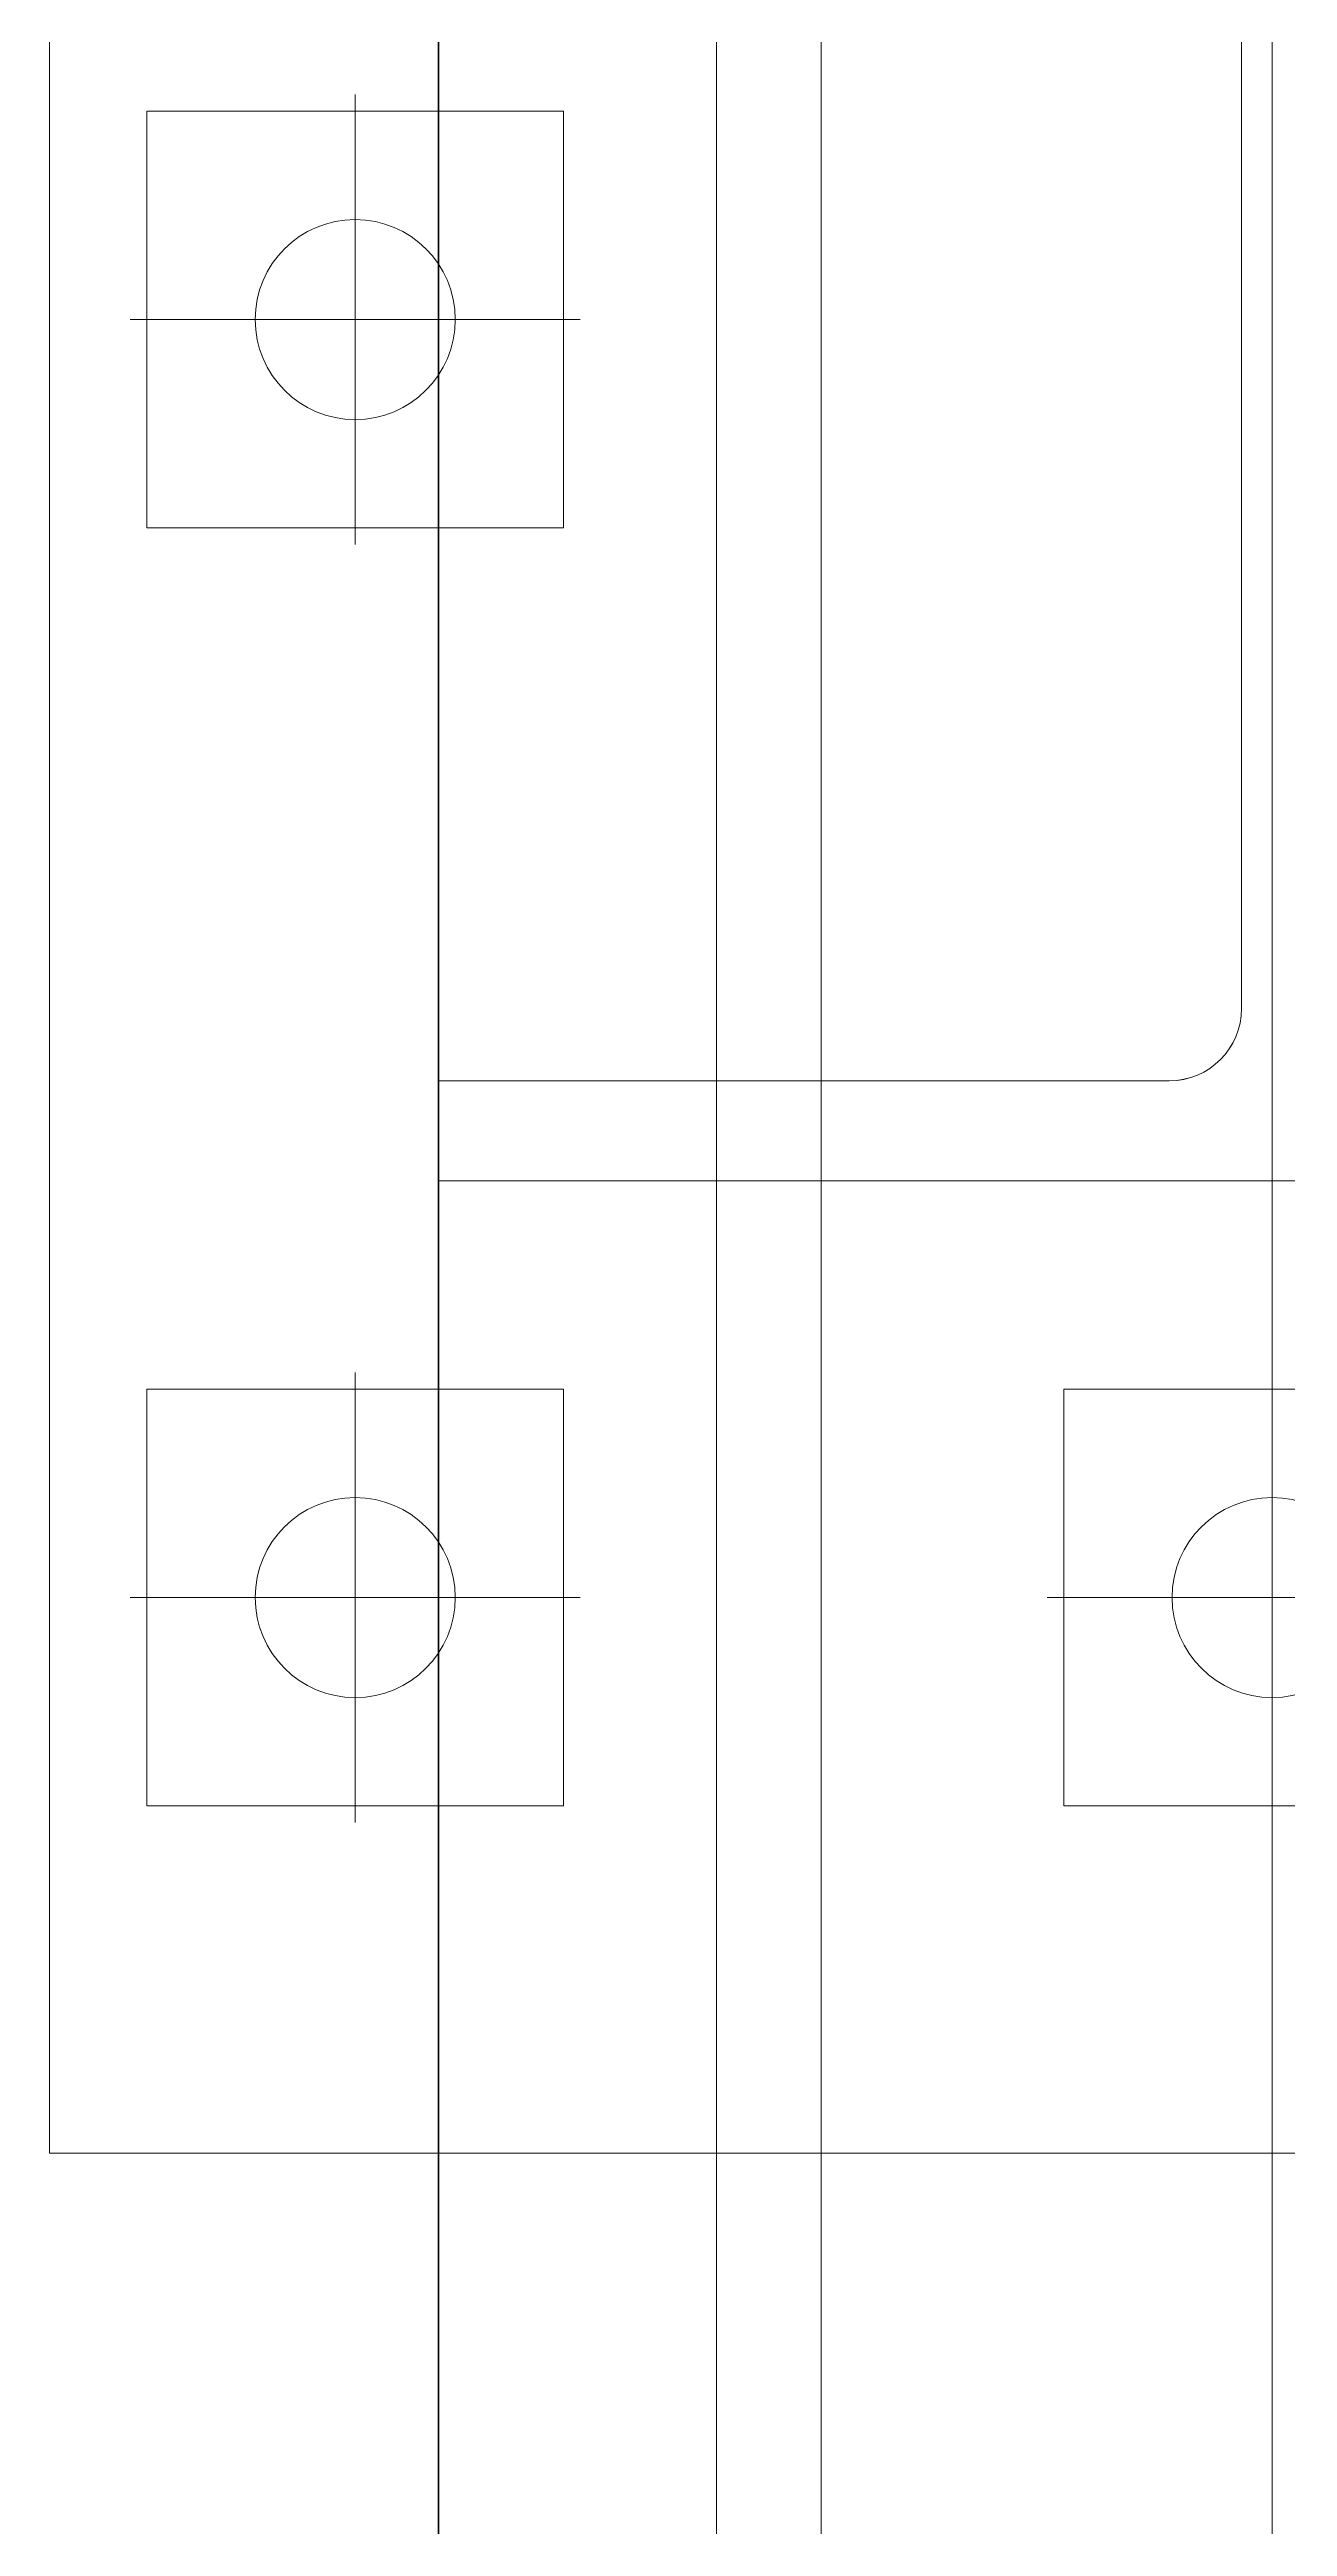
# Model space of a CAD drawing. Header units: millimetres. Extents: x 163705 to 1616509, y 81827 to 302547.
# Drawn here: x 199357.8 to 199580.6, y 147792.5 to 148238.2 of the extents above; entities that cross this region are included whole.
import ezdxf

# ---------------------------------------------------------------- set-up
doc = ezdxf.new("R2010")
doc.units = ezdxf.units.MM
doc.header["$LTSCALE"] = 10
doc.linetypes.add('CENTER2', pattern=[28.575, 19.05, -3.175, 3.175, -3.175])
for name, color, linetype, lineweight in [('1-中心线', 1, 'CENTER2', 0), ('1-护栏', 4, 'Continuous', 18), ('1-钢构', 6, 'Continuous', 0)]:
    doc.layers.add(name, color=color, linetype=linetype, lineweight=lineweight)
doc.styles.get("Standard").update_dxf_attribs({"font": 'arial.ttf'})

# ---------------------------------------------------------------- blocks, each defined once
blk = doc.blocks.new('G$CFEC4C302')
for p, q in [((220, 728), (220, 172)), ((214.5, 206), (214.5, 694)), ((55, 289.5), (55, 370.5)), ((14.5, 330), (95.5, 330)), ((70, 175), (70, 193)), ((70, 193), (201.5, 193)), ((220, 175), (70, 175)), ((220, 175), (370, 175)), ((55, 59.5), (55, 140.5)), ((220, 59.5), (220, 140.5)), ((14.5, 100), (95.5, 100)), ((179.5, 100), (260.5, 100))]:
    blk.add_line(p, q)
for points in [[(0, 0), (0, 900), (440, 900), (440, 0)], [(17.5, 292.5), (17.5, 367.5), (92.5, 367.5), (92.5, 292.5)], [(17.5, 62.5), (17.5, 137.5), (92.5, 137.5), (92.5, 62.5)], [(182.5, 62.5), (182.5, 137.5), (257.5, 137.5), (257.5, 62.5)]]:
    blk.add_lwpolyline(points, close=True)
for centre in [(55, 330), (55, 100), (220, 100)]:
    blk.add_circle(centre, 18)
blk.add_arc((201.5, 206), 13, 270, 0)
blk.add_text('HC_SUPERPART', height=0.001).set_placement((220, 175))
blk = doc.blocks.new('A$C1db492d9')
at = {"layer": '1-钢构'}
blk.add_blockref('G$CFEC4C302', (7330, 4200), dxfattribs=at)
blk = doc.blocks.new('G$CEDFA10A2')
for p, q in [((0, 535), (0, 21)), ((144.5, 34), (144.5, 522)), ((0, 21), (131.5, 21)), ((0, 3), (0, 21)), ((150, 3), (0, 3)), ((150, 3), (300, 3))]:
    blk.add_line(p, q)
blk.add_arc((131.5, 34), 13, 270, 0)
at = {"layer": '1-中心线'}
blk.add_line((150, 0), (150, 556), dxfattribs=at)
blk.add_text('HC_SUPERPART', height=0.001).set_placement((150, 3))
blk = doc.blocks.new('A$Cf51e8010')
blk.add_lwpolyline([(7903, 9900), (12103, 9900), (12103, 0), (3, 0), (3, 11900), (3, 11900), (3, 17300), (7103, 17300), (7103, 9900), (7903, 9900)])
at = {"layer": '1-护栏'}
blk.add_lwpolyline([(7853, 11438.23), (7853, 9850), (12053, 9850), (12053, 50), (71.87, 50), (71.87, 11850), (71.87, 11850), (71.87, 17250), (7053, 17250), (7053, 9850), (7153, 9850), (7153, 11438.23)], dxfattribs=at)
at = {"layer": '1-钢构'}
blk.add_blockref('G$CEDFA10A2', (3, 6272), dxfattribs=at)
blk = doc.blocks.new('A$C5a2f2e4f')
blk.add_lwpolyline([(3, 12600.13), (3, 600.13), (7103, 600.13), (7103, 18000.13), (3, 18000.13), (3, 12600.13)], close=True)
at = {"layer": '1-中心线'}
blk.add_line((153, 19127.38), (153, 0), dxfattribs=at)
at = {"layer": '1-护栏'}
blk.add_lwpolyline([(53, 12550.13), (53, 650.13), (7053, 650.13), (7053, 17950.13), (53, 17950.13), (53, 12550.13)], close=True, dxfattribs=at)
at = {"layer": '1-钢构'}
blk.add_blockref('G$CEDFA10A2', (3, 6972.13), dxfattribs=at)
blk = doc.blocks.new('A$Caa9cde6e')
blk.add_lwpolyline([(3, 0), (7103, 0), (7103, 12000), (3, 12000)], close=True)
at = {"layer": '1-护栏'}
blk.add_lwpolyline([(53, 50), (7053, 50), (7053, 11950), (53, 11950)], close=True, dxfattribs=at)
at = {"layer": '1-钢构'}
blk.add_blockref('G$CEDFA10A2', (3, 6372), dxfattribs=at)
blk = doc.blocks.new('A$C9ac03513')
blk.add_lwpolyline([(2008.22, 178), (2008.22, 10878), (2008.22, 10878), (2008.22, 16278), (9108.22, 16278), (9108.22, 10678), (4808.22, 10678), (4808.22, 178), (2008.22, 178)])
at = {"layer": '1-护栏'}
blk.add_line((2058.22, 228), (2058.22, 10828), dxfattribs=at)
at = {"layer": '1-钢构'}
blk.add_blockref('G$CEDFA10A2', (2008.22, 5250), dxfattribs=at)

msp = doc.modelspace()

# ---------------------------------------------------------------- linework, layer by layer
at = {"layer": '1-中心线'}
msp.add_line((199577.833, 161286.876), (199577.833, 140759.499), dxfattribs=at)

# ---------------------------------------------------------------- block references
for name, p in [('A$C5a2f2e4f', (199424.833, 141059.499)), ('A$C9ac03513', (197419.609, 142781.632)), ('A$Cf51e8010', (199424.833, 141759.632)), ('A$Caa9cde6e', (199424.833, 141659.632)), ('A$C1db492d9', (192027.833, 143659.632))]:
    msp.add_blockref(name, p)

doc.saveas('drawing.dxf')
